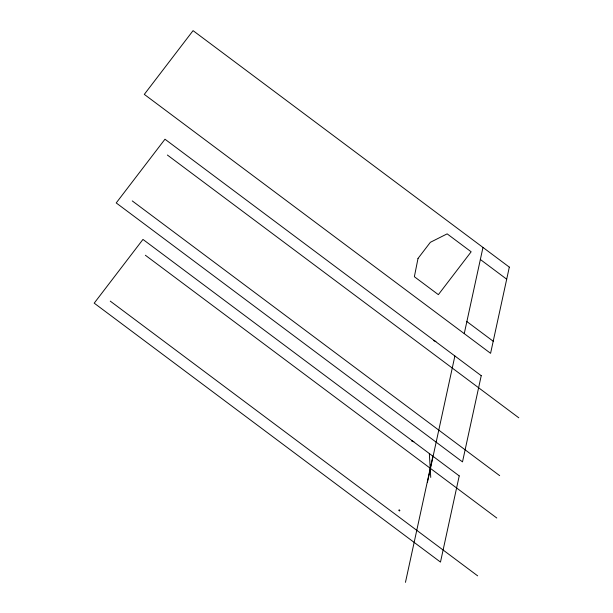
<?xml version="1.0" encoding="UTF-8"?>
<svg xmlns="http://www.w3.org/2000/svg" width="613" height="613" viewBox="0 0 613 613"><rect width="100%" height="100%" fill="white"/><g stroke="black" fill="none" stroke-linecap="round" stroke-linejoin="round"><path stroke-width="0.92" d="M405.461 582.35L432.878 456.202M427.476 482.147L454.892 355.992M464.248 333.618L482.975 247.43M412.066 441.237L413.89 441.682L411.737 440.87M433.751 340.667L435.904 341.479M480.354 259.498L506.698 279.199M466.868 321.557L493.212 341.249M167.372 155.028L518.797 417.805M132.262 200.918L499.664 475.642M145.358 255.238L496.783 518.016M110.248 301.121L477.65 575.845M429.33 453.543L430.74 477.427M418.02 258.425L414.365 276.708L438.364 294.654L471.152 251.797L447.153 233.859L430.349 242.311L418.02 258.425M459.221 475.895L440.486 562.083L94.203 303.151L142.967 239.422L459.221 475.895M481.236 375.692L462.501 461.88L116.217 202.941L164.974 139.212L481.236 375.692M509.319 267.13L490.584 353.318L144.3 94.379L193.064 30.65L509.319 267.13M399.155 509.985L398.825 510.422L399.546 510.958L399.883 510.529L399.155 509.985"/></g></svg>
